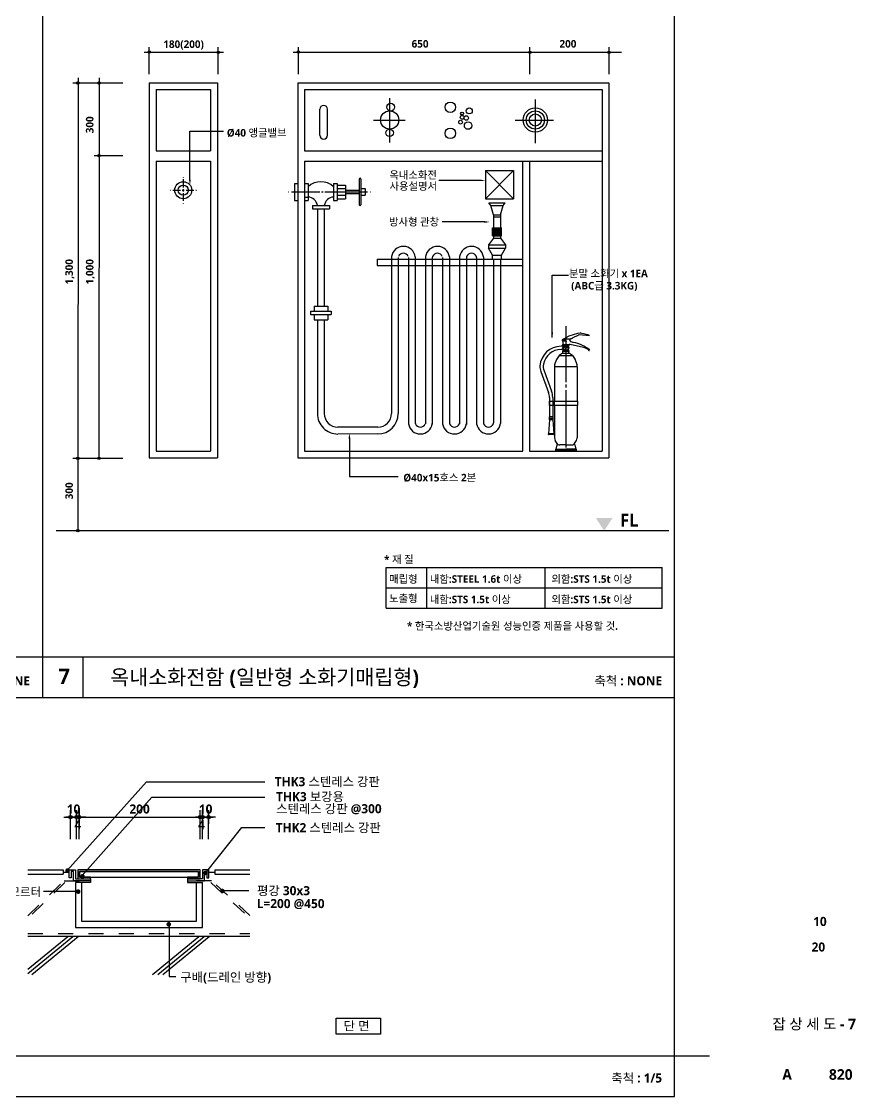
# Model space of a CAD drawing. Header units: millimetres. Extents: x 200 to 163856, y 0 to 163394.
# Drawn here: x 55539 to 58292, y 200 to 3748 of the extents above; entities that cross this region are included whole.
import ezdxf
from ezdxf.enums import TextEntityAlignment as Align

# ---------------------------------------------------------------- set-up
doc = ezdxf.new("R2010")
doc.units = ezdxf.units.MM
doc.header["$LTSCALE"] = 10
doc.linetypes.add('HIDDEN', pattern=[2, 1, -1])
doc.layers.get('DEFPOINTS').update_dxf_attribs({"color": 181})
for name, color, linetype in [('2', 2, 'Continuous'), ('4', 4, 'Continuous'), ('A-ANNO-GRA1', 7, 'Continuous'), ('A-ANNO-TEXT', 3, 'Continuous'), ('A-ANNO-TEXT1', 7, 'Continuous'), ('A-ANNO-TITL', 7, 'Continuous'), ('A-DIM1', 7, 'Continuous'), ('A-ST-AXIS-DIM', 7, 'Continuous'), ('COL', 2, 'Continuous'), ('DIM', 4, 'Continuous'), ('DIML', 4, 'Continuous'), ('FINISH', 6, 'Continuous'), ('FINL', 5, 'Continuous'), ('FIRE', 2, 'Continuous'), ('HAT', 5, 'Continuous'), ('HIDL', 1, 'HIDDEN'), ('LEADER', 7, 'Continuous'), ('M-DET', 7, 'Continuous'), ('MASONRY', 3, 'Continuous'), ('MISC', 6, 'Continuous'), ('SP', 4, 'Continuous'), ('SYM', 4, 'Continuous'), ('TAG', 2, 'Continuous')]:
    doc.layers.add(name, color=color, linetype=linetype)
doc.styles.add('2020음성 1차', font='')
doc.styles.add('SH_진천_나눔', font='')
doc.styles.add('맑은고딕', font='')
doc.styles.get('2020음성 1차').set_extended_font_data('NanumGothic', bold=True)
doc.styles.get('SH_진천_나눔').set_extended_font_data('NanumGothic', bold=True)
doc.styles.get('맑은고딕').set_extended_font_data('Malgun Gothic')
doc.dimstyles.new('NDIM10', dxfattribs={"dimscale": 10, "dimtxt": 3, "dimasz": 0.75, "dimexe": 2, "dimexo": 2, "dimgap": 1, "dimtad": 1, "dimdec": 1, "dimdsep": 46, "dimtxsty": '2020음성 1차', "dimblk": 'Z_DOT', "dimcen": 3, "dimdle": 3, "dimclrd": 256, "dimclre": 256, "dimclrt": 3, "dimadec": 0, "dimazin": 0, "dimtfac": 1, "dimtdec": 1, "dimtix": 1, "dimtmove": 2, "dimatfit": 3, "dimfxl": 1, "dimtolj": 1, "dimtzin": 0, "dimlwd": -1, "dimlwe": -1, "dimarcsym": 0})

# ---------------------------------------------------------------- blocks, each defined once
blk = doc.blocks.new('Z_DOT')
at = {"layer": 'DIM', "color": 0}
for p, q in [((-3, 0), (3, 0)), ((0, -3), (0, 3))]:
    blk.add_line(p, q, dxfattribs=at)
for radius in [0.75, 0.375]:
    blk.add_circle((0, 0), radius, dxfattribs=at)
blk = doc.blocks.new('*D8545')
at = {"layer": 'A-ST-AXIS-DIM'}
for p, q in [((55728.7, 1049.5), (55728.7, 1142.2)), ((56128.7, 1049.5), (56128.7, 1142.2)), ((55736.2, 1122.2), (56121.2, 1122.2))]:
    blk.add_line(p, q, dxfattribs=at)
at = {"layer": 'DEFPOINTS', "color": 0}
for p in [(56128.7, 1122.2), (55728.7, 1029.5), (56128.7, 1029.5)]:
    blk.add_point(p, dxfattribs=at)
at = {"layer": 'A-ST-AXIS-DIM', "linetype": 'ByBlock', "xscale": 7.5, "yscale": 7.5, "zscale": 7.5, "rotation": 180}
blk.add_blockref('Z_DOT', (55728.7, 1122.2), dxfattribs=at)
at = {"layer": 'A-ST-AXIS-DIM', "linetype": 'ByBlock', "xscale": 7.5, "yscale": 7.5, "zscale": 7.5}
blk.add_blockref('Z_DOT', (56128.7, 1122.2), dxfattribs=at)
at = {"layer": 'A-ST-AXIS-DIM', "color": 3, "insert": (55928.7, 1148.7), "char_height": 30, "attachment_point": 5, "style": '2020음성 1차'}
blk.add_mtext('\\A1;200', dxfattribs=at)
blk = doc.blocks.new('*D8546')
at = {"layer": 'A-ST-AXIS-DIM'}
for p, q in [((55720.7, 1049.5), (55720.7, 1142.2)), ((55728.7, 1049.5), (55728.7, 1142.2)), ((55713.2, 1122.2), (55705.7, 1122.2)), ((55720.7, 1122.2), (55728.7, 1122.2)), ((55736.2, 1122.2), (55743.7, 1122.2))]:
    blk.add_line(p, q, dxfattribs=at)
at = {"layer": 'DEFPOINTS', "color": 0}
for p in [(55728.7, 1122.2), (55720.7, 1029.5), (55728.7, 1029.5)]:
    blk.add_point(p, dxfattribs=at)
at = {"layer": 'A-ST-AXIS-DIM', "linetype": 'ByBlock', "xscale": 7.5, "yscale": 7.5, "zscale": 7.5}
blk.add_blockref('Z_DOT', (55720.7, 1122.2), dxfattribs=at)
at = {"layer": 'A-ST-AXIS-DIM', "linetype": 'ByBlock', "xscale": 7.5, "yscale": 7.5, "zscale": 7.5, "rotation": 180}
blk.add_blockref('Z_DOT', (55728.7, 1122.2), dxfattribs=at)
at = {"layer": 'A-ST-AXIS-DIM', "color": 3, "insert": (55724.7, 1096.9), "char_height": 30, "attachment_point": 5, "style": '2020음성 1차'}
blk.add_mtext('\\A1;4', dxfattribs=at)
blk = doc.blocks.new('*D8547')
at = {"layer": 'A-ST-AXIS-DIM'}
for p, q in [((55700.7, 1049.5), (55700.7, 1142.2)), ((55720.7, 1049.5), (55720.7, 1142.2)), ((55693.2, 1122.2), (55685.7, 1122.2)), ((55700.7, 1122.2), (55720.7, 1122.2)), ((55728.2, 1122.2), (55735.7, 1122.2))]:
    blk.add_line(p, q, dxfattribs=at)
at = {"layer": 'DEFPOINTS', "color": 0}
for p in [(55720.7, 1122.2), (55700.7, 1029.5), (55720.7, 1029.5)]:
    blk.add_point(p, dxfattribs=at)
at = {"layer": 'A-ST-AXIS-DIM', "linetype": 'ByBlock', "xscale": 7.5, "yscale": 7.5, "zscale": 7.5}
blk.add_blockref('Z_DOT', (55700.7, 1122.2), dxfattribs=at)
at = {"layer": 'A-ST-AXIS-DIM', "linetype": 'ByBlock', "xscale": 7.5, "yscale": 7.5, "zscale": 7.5, "rotation": 180}
blk.add_blockref('Z_DOT', (55720.7, 1122.2), dxfattribs=at)
at = {"layer": 'A-ST-AXIS-DIM', "color": 3, "insert": (55710.7, 1148.6), "char_height": 30, "attachment_point": 5, "style": '2020음성 1차'}
blk.add_mtext('\\A1;10', dxfattribs=at)
blk = doc.blocks.new('*D8548')
at = {"layer": 'A-ST-AXIS-DIM'}
for p, q in [((56128.7, 1049.5), (56128.7, 1142.2)), ((56136.7, 1049.5), (56136.7, 1142.2)), ((56121.2, 1122.2), (56113.7, 1122.2)), ((56136.7, 1122.2), (56128.7, 1122.2)), ((56144.2, 1122.2), (56151.7, 1122.2))]:
    blk.add_line(p, q, dxfattribs=at)
at = {"layer": 'DEFPOINTS', "color": 0}
for p in [(56128.7, 1122.2), (56128.7, 1029.5), (56136.7, 1029.5)]:
    blk.add_point(p, dxfattribs=at)
at = {"layer": 'A-ST-AXIS-DIM', "linetype": 'ByBlock', "xscale": 7.5, "yscale": 7.5, "zscale": 7.5}
for p, rotation in [((56128.7, 1122.2), 8.337633264175721e-10), ((56136.7, 1122.2), 180.0000000008338)]:
    blk.add_blockref('Z_DOT', p, dxfattribs=dict(at, rotation=rotation))
at = {"layer": 'A-ST-AXIS-DIM', "color": 3, "insert": (56132.7, 1096.9), "char_height": 30, "attachment_point": 5, "style": '2020음성 1차'}
blk.add_mtext('\\A1;4', dxfattribs=at)
blk = doc.blocks.new('*D8549')
at = {"layer": 'A-ST-AXIS-DIM'}
for p, q in [((56136.7, 1049.5), (56136.7, 1142.2)), ((56156.7, 1049.5), (56156.7, 1142.2)), ((56129.2, 1122.2), (56121.7, 1122.2)), ((56156.7, 1122.2), (56136.7, 1122.2)), ((56164.2, 1122.2), (56171.7, 1122.2))]:
    blk.add_line(p, q, dxfattribs=at)
at = {"layer": 'DEFPOINTS', "color": 0}
for p in [(56136.7, 1122.2), (56136.7, 1029.5), (56156.7, 1029.5)]:
    blk.add_point(p, dxfattribs=at)
at = {"layer": 'A-ST-AXIS-DIM', "linetype": 'ByBlock', "xscale": 7.5, "yscale": 7.5, "zscale": 7.5}
for p, rotation in [((56136.7, 1122.2), 8.337633264175721e-10), ((56156.7, 1122.2), 180.0000000008338)]:
    blk.add_blockref('Z_DOT', p, dxfattribs=dict(at, rotation=rotation))
at = {"layer": 'A-ST-AXIS-DIM', "color": 3, "insert": (56146.7, 1148.6), "char_height": 30, "attachment_point": 5, "style": '2020음성 1차'}
blk.add_mtext('\\A1;10', dxfattribs=at)

msp = doc.modelspace()

# ---------------------------------------------------------------- linework, layer by layer
at = {"layer": '2', "color": 1, "linetype": 'Continuous'}
for p, q in [((57332.13154, 2671.56252), (57328.79367, 2672.43666)), ((57339.42914, 2671.56252), (57342.76702, 2672.43666))]:
    msp.add_line(p, q, dxfattribs=at)
for radius in [7.22229, 3.77185]:
    msp.add_arc((57335.78034, 2670.60695), radius, 14.67537322, 165.32462678, dxfattribs=at)
at = {"layer": '4', "color": 1, "linetype": 'Continuous'}
for p, q in [((57335.78034, 2741.79018), (57335.78034, 2558.01607)), ((57326.89057, 2675.96132), (57319.96357, 2675.96132)), ((57326.89057, 2665.25258), (57319.96357, 2665.25258)), ((57324.9536, 2681.53251), (57346.60708, 2681.53251)), ((57324.9536, 2681.53251), (57324.9536, 2679.99759)), ((57324.9536, 2679.99759), (57333.76714, 2679.99759)), ((57333.76714, 2661.21631), (57325.19793, 2661.21631)), ((57326.89057, 2675.96132), (57326.89057, 2679.99759)), ((57326.89057, 2661.21631), (57326.89057, 2665.25258)), ((57337.79354, 2679.99759), (57346.60708, 2679.99759)), ((57346.3627, 2661.21631), (57337.79354, 2661.21631)), ((57344.67012, 2674.24136), (57344.67012, 2679.99759)), ((57344.67012, 2661.21631), (57344.67012, 2666.97254)), ((57346.60708, 2681.53251), (57346.60708, 2679.99759)), ((57314.04902, 2645.13618), (57305.45291, 2632.19365)), ((57314.04902, 2645.13618), (57357.51166, 2645.13618)), ((57346.3627, 2659.18857), (57325.93677, 2659.18857)), ((57325.93677, 2652.24264), (57325.93677, 2659.18857)), ((57344.13098, 2652.31217), (57327.4297, 2652.31217)), ((57345.62391, 2652.24264), (57345.62391, 2659.18857)), ((57357.51166, 2645.13618), (57366.10778, 2632.19365)), ((57253.06939, 2593.21542), (57278.69844, 2523.89064)), ((57264.00765, 2594.51072), (57288.74275, 2527.60397)), ((57373.26093, 2608.49465), (57298.29975, 2608.49465)), ((57298.29975, 2608.49465), (57298.29975, 2494.56644)), ((57373.26093, 2608.49465), (57373.26093, 2494.56644)), ((57335.78034, 2550.11375), (57335.78034, 2539.40501)), ((57335.78034, 2531.24422), (57335.78034, 2342.14728)), ((57280.54502, 2494.56644), (57280.54502, 2481.18051)), ((57280.54502, 2494.56644), (57374.48103, 2494.56644)), ((57281.38204, 2494.56644), (57281.38204, 2481.18051)), ((57281.68835, 2507.18063), (57281.68835, 2494.56644)), ((57292.39709, 2507.18063), (57292.39709, 2494.56644)), ((57292.76859, 2494.56644), (57292.76859, 2481.18051)), ((57297.27954, 2494.56644), (57297.27954, 2481.18051)), ((57374.48103, 2494.56644), (57374.48103, 2481.18051)), ((57280.54502, 2481.18051), (57374.48103, 2481.18051)), ((57281.68835, 2481.18051), (57281.68835, 2442.89611)), ((57292.39709, 2481.18051), (57292.39709, 2442.89611)), ((57298.29975, 2481.18051), (57298.29975, 2373.60552)), ((57373.26093, 2481.18051), (57373.26093, 2373.60552)), ((57281.35171, 2433.36506), (57278.06242, 2386.7354)), ((57280.73714, 2437.60192), (57280.73714, 2433.9005)), ((57281.27258, 2442.37422), (57281.27258, 2438.13736)), ((57292.81286, 2438.13736), (57281.27258, 2438.13736)), ((57292.81286, 2433.36506), (57281.27258, 2433.36506)), ((57292.27743, 2442.90965), (57281.80802, 2442.90965)), ((57292.73373, 2433.36506), (57296.02302, 2386.7354)), ((57292.81286, 2442.37422), (57292.81286, 2438.13736)), ((57293.3483, 2437.60192), (57293.3483, 2433.9005)), ((57296.02302, 2386.7354), (57278.06242, 2386.7354)), ((57296.02302, 2384.59365), (57278.06242, 2384.59365)), ((57309.32097, 2352.16331), (57300.98218, 2364.7184)), ((57306.33131, 2350.68814), (57303.06171, 2336.53713)), ((57335.78034, 2350.68814), (57316.04521, 2350.68814)), ((57335.78034, 2350.68814), (57355.51548, 2350.68814)), ((57362.23971, 2352.16331), (57370.5785, 2364.7184)), ((57365.22938, 2350.68814), (57368.49897, 2336.53713)), ((57301.55473, 2336.53713), (57335.78034, 2336.53713)), ((57301.55473, 2336.53713), (57301.55473, 2332.33674)), ((57301.55473, 2332.33674), (57335.78034, 2332.33674)), ((57370.00596, 2336.53713), (57335.78034, 2336.53713)), ((57370.00596, 2332.33674), (57335.78034, 2332.33674)), ((57370.00596, 2336.53713), (57370.00596, 2332.33674))]:
    msp.add_line(p, q, dxfattribs=at)
for centre, radius, start, end in [((57319.96357, 2606.35451), 69.60681, 90, 176.32872793), ((57319.96357, 2606.35451), 58.89807, 90, 169.20135581), ((57325.67539, 2660.32484), 1.10701, 147.51729159, 165.22699421), ((57325.38227, 2660.51146), 0.75953, 123.04876365, 147.51729159), ((57325.19798, 2660.7947), 0.42161, 90, 123.04876365), ((57346.3627, 2660.7947), 0.42161, 56.95123635, 90), ((57346.17842, 2660.51146), 0.75953, 32.48270841, 56.95123635), ((57345.8853, 2660.32484), 1.10701, 14.77300579, 32.48270841), ((57341.13471, 2608.49465), 42.83496, 146.40884166, 180), ((57327.4297, 2636.24906), 16.06311, 90, 146.40884166), ((57326.13954, 2660.20244), 1.58703, 165.22699421, 180), ((57326.13954, 2660.20244), 1.58703, 180, 194.77300579), ((57325.67539, 2660.08004), 1.10701, 194.77300579, 212.48270841), ((57325.38227, 2659.89343), 0.75953, 212.48270841, 236.95123635), ((57325.19798, 2659.61019), 0.42161, 236.95123635, 270), ((57344.13098, 2636.24906), 16.06311, 33.59115834, 90), ((57346.3627, 2659.61019), 0.42161, 270, 303.04876365), ((57346.17842, 2659.89343), 0.75953, 303.04876365, 327.51729159), ((57345.8853, 2660.08004), 1.10701, 327.51729159, 345.22699421), ((57345.42115, 2660.20244), 1.58703, 0, 14.77300579), ((57345.42115, 2660.20244), 1.58703, 345.22699421, 0), ((57330.42597, 2608.49465), 42.83496, 0, 33.59115834), ((57293.24665, 2608.06876), 42.83496, 176.32872793, 200.28911276), ((57304.18491, 2609.36406), 42.83496, 169.20135581, 200.28911276), ((57233.49902, 2507.18063), 48.18933, 0, 20.28911276), ((57233.49902, 2507.18063), 58.89807, 0, 20.28911276), ((57281.27258, 2437.60192), 0.53544, 90, 180), ((57281.27258, 2433.9005), 0.53544, 180, 270), ((57281.80802, 2442.37422), 0.53544, 90, 180), ((57292.27743, 2442.37422), 0.53544, 0, 90), ((57292.81286, 2437.60192), 0.53544, 0, 90), ((57292.81286, 2433.9005), 0.53544, 270, 0), ((57278.06242, 2385.66453), 1.07087, 90, 270), ((57296.02302, 2385.66453), 1.07087, 270, 90), ((57314.36286, 2373.60552), 16.06311, 180, 213.59115834), ((57308.16162, 2350.68814), 1.83031, 63.85872684, 180), ((57316.04521, 2366.75126), 16.06311, 243.85872684, 270), ((57355.51548, 2366.75126), 16.06311, 270, 296.14127316), ((57363.39907, 2350.68814), 1.83031, 0, 116.14127316), ((57357.19782, 2373.60552), 16.06311, 326.40884166, 0)]:
    msp.add_arc(centre, radius, start, end, dxfattribs=at)
at = {"layer": 'A-ANNO-GRA1'}
for p, q in [((55608.54012, 5740), (55608.54012, 1516.77473)), ((50600, 1650.70305), (57694.9654, 1650.70305)), ((55742.49868, 1516.77473), (55742.49868, 1650.70305)), ((50600, 1516.77473), (57694.9654, 1516.77473)), ((50600, 333.92833), (57810, 333.92833))]:
    msp.add_line(p, q, dxfattribs=at)
at = {"layer": 'A-ANNO-TEXT1'}
for p, q in [((57070.22659, 3256.2767), (57070.22659, 3163.08108)), ((57163.42221, 3256.2767), (57070.22659, 3163.08108)), ((57070.22659, 3256.2767), (57163.42221, 3163.08108)), ((57070.22659, 3256.2767), (57163.42221, 3256.2767)), ((57163.42221, 3256.2767), (57163.42221, 3163.08108)), ((57070.22659, 3163.08108), (57163.42221, 3163.08108))]:
    msp.add_line(p, q, dxfattribs=at)
at = {"layer": 'A-ANNO-TEXT1', "linetype": 'Continuous'}
for p, q in [((57325.29706, 2694.16604), (57325.29706, 2697.14583)), ((57327.95508, 2700.14277), (57346.36239, 2700.14277)), ((57329.05249, 2700.14277), (57346.36303, 2710.10549)), ((57346.36303, 2710.10549), (57375.14472, 2718.77068)), ((57348.8054, 2696.35022), (57350.25405, 2699.25781)), ((57348.8054, 2695.58079), (57348.8054, 2698.56058)), ((57350.25405, 2699.25781), (57352.46757, 2701.14461)), ((57352.46757, 2701.14461), (57354.59911, 2702.05757)), ((57354.59911, 2702.05757), (57358.20633, 2703.45745)), ((57358.20633, 2703.45745), (57378.75177, 2713.37197)), ((57375.14472, 2718.77068), (57383.62964, 2720.68782)), ((57414.15831, 2710.5085), (57379.80226, 2713.56362)), ((57384.53458, 2720.68322), (57412.92097, 2713.96512)), ((57325.29706, 2694.16604), (57326.81685, 2681.53251)), ((57333.2627, 2667.82363), (57331.51687, 2665.40145)), ((57332.03166, 2665.40302), (57331.51687, 2665.40145)), ((57332.03166, 2665.40302), (57332.15062, 2664.86139)), ((57333.89479, 2667.28127), (57332.15062, 2664.86139)), ((57333.77533, 2667.82518), (57333.2627, 2667.82363)), ((57339.1513, 2675.28383), (57333.77533, 2667.82518)), ((57333.77533, 2667.82518), (57333.89479, 2667.28127)), ((57347.75095, 2681.98064), (57346.60708, 2681.53251)), ((57349.88249, 2681.67632), (57347.75095, 2681.98064)), ((57348.8054, 2695.58079), (57349.84888, 2693.25271)), ((57394.64481, 2671.57284), (57349.88249, 2681.67632)), ((57352.4983, 2691.67849), (57355.12648, 2690.51797)), ((57355.12648, 2690.51797), (57357.67527, 2689.597)), ((57357.67527, 2689.597), (57359.63838, 2689.16263)), ((57359.63838, 2689.16263), (57366.68885, 2688.24967)), ((57366.68885, 2688.24967), (57373.82131, 2686.4846)), ((57373.82131, 2686.4846), (57382.6754, 2682.77188)), ((57382.6754, 2682.77188), (57389.97182, 2679.60693)), ((57389.97182, 2679.60693), (57397.67815, 2675.89421)), ((57398.66194, 2670.29469), (57394.64481, 2671.57284)), ((57397.67815, 2675.89421), (57404.07277, 2672.36408)), ((57403.007, 2668.71222), (57398.66194, 2670.29469)), ((57406.77818, 2666.33851), (57403.007, 2668.71222)), ((57404.07277, 2672.36408), (57408.90972, 2669.50346)), ((57409.07369, 2664.87777), (57406.77818, 2666.33851)), ((57408.90972, 2669.50346), (57412.59892, 2666.46024)), ((57411.28721, 2663.59962), (57409.07369, 2664.87777)), ((57412.10703, 2662.32147), (57411.28721, 2663.59962)), ((57412.92685, 2661.22591), (57412.10703, 2662.32147)), ((57412.59892, 2666.46024), (57414.15659, 2664.39085)), ((57413.66469, 2661.34764), (57412.92685, 2661.22591)), ((57325.19798, 2659.18857), (57325.93677, 2659.18857)), ((57294.43739, 2489.10929), (57293.72389, 2487.87348)), ((57293.72389, 2487.87348), (57294.43739, 2486.63766)), ((57294.13067, 2487.98808), (57295.03714, 2487.98808)), ((57294.13067, 2487.75887), (57295.03714, 2487.75887)), ((57295.86439, 2489.10929), (57294.43739, 2489.10929)), ((57294.43739, 2486.63766), (57295.86439, 2486.63766)), ((57295.03714, 2488.53959), (57295.03714, 2487.98808)), ((57295.03714, 2488.53959), (57295.26463, 2488.53959)), ((57295.03714, 2487.20736), (57295.03714, 2487.75887)), ((57295.03714, 2487.20736), (57295.26463, 2487.20736)), ((57295.26463, 2488.53959), (57295.26463, 2487.98808)), ((57295.26463, 2487.98808), (57296.17111, 2487.98808)), ((57295.26463, 2487.20736), (57295.26463, 2487.75887)), ((57295.26463, 2487.75887), (57296.17111, 2487.75887)), ((57296.57788, 2487.87348), (57295.86439, 2489.10929)), ((57295.86439, 2486.63766), (57296.57788, 2487.87348))]:
    msp.add_line(p, q, dxfattribs=at)
for centre, radius in [((57329.60375, 2695.58989), 2.33291), ((57335.78034, 2670.60695), 9.60401), ((57335.78034, 2670.60695), 8.53314), ((57335.78034, 2691.07451), 0.82993), ((57335.78034, 2670.60695), 0.37807), ((57295.15089, 2487.87348), 1.02664)]:
    msp.add_circle(centre, radius, dxfattribs=at)
for centre, radius, start, end in [((57327.95508, 2697.46558), 2.67719, 90, 186.85960894), ((57346.36239, 2697.46558), 2.67719, 24.14264235, 90), ((57379.62441, 2711.56363), 2.00789, 84.91832172, 115.76035064), ((57384.07216, 2718.7293), 2.00789, 76.68501696, 102.73201584), ((57326.89057, 2675.59015), 0.37117, 27.91637875, 90), ((57326.89057, 2665.62375), 0.37117, 270, 332.08362125), ((57322.44606, 2673.23528), 5.40098, 22.89430547, 27.91637875), ((57322.44606, 2667.97862), 5.40098, 332.08362125, 337.10569453), ((57352.2919, 2694.3477), 2.67719, 204.14264235, 274.42172495)]:
    msp.add_arc(centre, radius, start, end, dxfattribs=at)
msp.add_solid([(57338.45904, 2673.55991), (57337.73474, 2674.08197), (57339.66306, 2675.99385)], dxfattribs=at)
at = {"layer": 'A-DIM1'}
for p, q in [((55960.81777, 3573.55256), (55960.81777, 3663.05135)), ((56188.51585, 3573.55256), (56188.51585, 3663.05135)), ((56452.7604, 3573.55256), (56452.7604, 3663.05135)), ((57217.30048, 3573.55256), (57217.30048, 3663.05135)), ((57478.70092, 3573.55256), (57478.70092, 3663.05135)), ((55943.93855, 3646.17213), (56205.39507, 3646.17213)), ((56435.88118, 3646.17213), (57519.31904, 3646.17213)), ((55725.41371, 3562.05942), (55724.75291, 2067.24304)), ((55795.25063, 3561.99961), (55794.69546, 2306.11385)), ((55872.95624, 3544.40216), (55707.97183, 3544.40216)), ((55873.51888, 3305.01049), (55778.37142, 3305.01049)), ((55872.95624, 2306.11385), (55707.97183, 2306.11385)), ((55872.95624, 2067.24304), (55708.53449, 2067.24304))]:
    msp.add_line(p, q, dxfattribs=at)
for centre, radius in [((55960.81777, 3646.73477), 3.93848), ((55960.81777, 3646.73477), 3.37584), ((55960.81777, 3646.73477), 2.8132), ((55960.81777, 3646.73477), 2.25056), ((55960.81777, 3646.73477), 1.68792), ((55960.81777, 3646.73477), 1.12528), ((55960.81777, 3646.73477), 0.56264), ((56188.51585, 3646.17213), 3.93848), ((56188.51585, 3646.17213), 3.37584), ((56188.51585, 3646.17213), 2.8132), ((56188.51585, 3646.17213), 2.25056), ((56188.51585, 3646.17213), 1.68792), ((56188.51585, 3646.17213), 1.12528), ((56188.51585, 3646.17213), 0.56264), ((56452.7604, 3646.73477), 3.93848), ((56452.7604, 3646.73477), 3.37584), ((56452.7604, 3646.73477), 2.8132), ((56452.7604, 3646.73477), 2.25056), ((56452.7604, 3646.73477), 1.68792), ((56452.7604, 3646.73477), 1.12528), ((56452.7604, 3646.73477), 0.56264), ((57217.30048, 3646.17213), 3.93848), ((57217.30048, 3646.17213), 3.37584), ((57217.30048, 3646.17213), 2.8132), ((57217.30048, 3646.17213), 2.25056), ((57217.30048, 3646.17213), 1.68792), ((57217.30048, 3646.17213), 1.12528), ((57217.30048, 3646.17213), 0.56264), ((57478.70092, 3646.17213), 3.93848), ((57478.70092, 3646.17213), 3.37584), ((57478.70092, 3646.17213), 2.8132), ((57478.70092, 3646.17213), 2.25056), ((57478.70092, 3646.17213), 1.68792), ((57478.70092, 3646.17213), 1.12528), ((57478.70092, 3646.17213), 0.56264), ((55724.85105, 3544.40216), 3.93848), ((55794.68799, 3544.40216), 3.93848), ((55724.85105, 3544.40216), 3.37584), ((55724.85105, 3544.40216), 2.8132), ((55724.85105, 3544.40216), 2.25056), ((55724.85105, 3544.40216), 1.68792), ((55724.85105, 3544.40216), 1.12528), ((55724.85105, 3544.40216), 0.56264), ((55794.68799, 3544.40216), 3.37584), ((55794.68799, 3544.40216), 2.8132), ((55794.68799, 3544.40216), 2.25056), ((55794.68799, 3544.40216), 1.68792), ((55794.68799, 3544.40216), 1.12528), ((55794.68799, 3544.40216), 0.56264), ((55794.68799, 3305.01049), 3.93848), ((55794.68799, 3305.01049), 3.37584), ((55794.68799, 3305.01049), 2.8132), ((55794.68799, 3305.01049), 2.25056), ((55794.68799, 3305.01049), 1.68792), ((55794.68799, 3305.01049), 1.12528), ((55794.68799, 3305.01049), 0.56264), ((55724.85105, 2306.11385), 3.93848), ((55724.85105, 2306.11385), 3.37584), ((55724.85105, 2306.11385), 2.8132), ((55724.85105, 2306.11385), 2.25056), ((55724.85105, 2306.11385), 1.68792), ((55724.85105, 2306.11385), 1.12528), ((55724.85105, 2306.11385), 0.56264), ((55794.68799, 2306.59282), 3.93848), ((55794.68799, 2306.11385), 3.93848), ((55794.68799, 2306.59282), 3.37584), ((55794.68799, 2306.11385), 3.37584), ((55794.68799, 2306.59282), 2.8132), ((55794.68799, 2306.11385), 2.8132), ((55794.68799, 2306.59282), 2.25056), ((55794.68799, 2306.11385), 2.25056), ((55794.68799, 2306.59282), 1.68792), ((55794.68799, 2306.11385), 1.68792), ((55794.68799, 2306.59282), 1.12528), ((55794.68799, 2306.11385), 1.12528), ((55794.68799, 2306.59282), 0.56264), ((55794.68799, 2306.11385), 0.56264), ((55724.85106, 2067.24304), 3.93848), ((55724.85106, 2067.24304), 3.37584), ((55724.85106, 2067.24304), 2.8132), ((55724.85106, 2067.24304), 2.25056), ((55724.85106, 2067.24304), 1.68792), ((55724.85106, 2067.24304), 1.12528), ((55724.85106, 2067.24304), 0.56264)]:
    msp.add_circle(centre, radius, dxfattribs=at)
at = {"layer": 'A-ST-AXIS-DIM'}
msp.add_line((55689.80313, 946.27173), (55951.58085, 1238.04946), dxfattribs=at)
at = {"layer": 'COL', "ltscale": 5}
msp.add_line((56292.98055, 728.2698), (55559.7453, 728.2698), dxfattribs=at)
at = {"layer": 'DEFPOINTS'}
msp.add_lwpolyline([(50600, 200), (57694.9654, 200), (57694.9654, 5740), (50600, 5740)], close=True, dxfattribs=at)
at = {"layer": 'DIML', "color": 2}
msp.add_line((57675.27812, 2067.24304), (55652.8323, 2067.24304), dxfattribs=at)
at = {"layer": 'FINISH', "linetype": 'HIDDEN', "ltscale": 5}
msp.add_line((55559.7453, 738.2698), (56292.98055, 738.2698), dxfattribs=at)
at = {"layer": 'FINL', "ltscale": 5}
msp.add_lwpolyline([(55752.68642, 918.2698), (55752.68642, 918.2962)], dxfattribs=at)
at = {"layer": 'FIRE', "color": 4}
for p, q in [((56754.16938, 3494.95139), (56754.16938, 3348.51402)), ((57235.09037, 3490.64441), (57235.09037, 3346.36053)), ((56523.79981, 3372.20242), (56523.79981, 3458.34205)), ((56548.87605, 3372.20242), (56548.87605, 3458.34205)), ((56700.3258, 3422.68591), (56805.85922, 3422.68591)), ((57168.32432, 3422.68591), (57295.39518, 3422.68591))]:
    msp.add_line(p, q, dxfattribs=at)
for centre, radius in [((56757.39999, 3465.25043), 12.88462), ((56954.46751, 3464.80252), 17.22793), ((56754.16938, 3422.68591), 30.09149), ((56993.28036, 3444.11653), 4.96921), ((57016.88536, 3452.81265), 9.93895), ((57235.09037, 3422.68591), 40.12198), ((57235.09037, 3422.68591), 30.09149), ((57235.09037, 3422.68591), 20.06099), ((56988.31089, 3415.54359), 6.21151), ((56993.28036, 3431.69351), 6.21151), ((57006.94641, 3429.20891), 7.45381), ((57013.15826, 3404.36287), 12.42368), ((56754.16938, 3380.24493), 12.34949), ((56954.46751, 3378.66289), 17.22793)]:
    msp.add_circle(centre, radius, dxfattribs=at)
for centre, start, end in [((56536.33793, 3458.34205), 0, 180), ((56536.33793, 3372.20242), 180, 0)]:
    msp.add_arc(centre, 12.53812, start, end, dxfattribs=at)
at = {"layer": 'HAT', "ltscale": 5}
for p, q in [((55736.68642, 906.2434), (55736.68642, 778.2698)), ((56116.68642, 778.2698), (56116.68642, 906.2434)), ((55559.7453, 606.374), (55708.74489, 728.2698)), ((55559.7453, 620.25753), (55691.77433, 728.2698)), ((55572.81749, 603.18476), (55725.71545, 728.2698)), ((55971.60002, 603.18476), (56124.49799, 728.2698)), ((55988.57059, 603.18476), (56141.46855, 728.2698)), ((56005.54115, 603.18476), (56158.43911, 728.2698))]:
    msp.add_line(p, q, dxfattribs=at)
at = {"layer": 'HAT'}
msp.add_line((55736.68642, 778.2698), (56116.68642, 778.2698), dxfattribs=at)
at = {"layer": 'HIDL', "ltscale": 5}
for points in [[(55559.7453, 796.49195), (55679.28821, 912.2698), (55766.68642, 912.2698), (55766.68642, 906.2434), (55681.81651, 906.2434), (55559.7453, 787.88026)], [(56292.98055, 797.69834), (56166.16579, 912.2698), (56086.68642, 912.2698), (56086.68642, 906.2434), (56163.63749, 906.2434), (56292.98055, 789.07586)]]:
    msp.add_lwpolyline(points, dxfattribs=at)
at = {"layer": 'LEADER', "ltscale": 5}
for p, q in [((55951.58085, 1238.04946), (56342.48972, 1238.04946)), ((55739.62031, 928.94256), (55968.72721, 1188.04946)), ((55968.72721, 1188.04946), (56342.48972, 1188.04946)), ((56150.77442, 942.2698), (56266.55407, 1088.04946)), ((56266.55407, 1088.04946), (56342.48972, 1088.04946)), ((55725.87329, 876.08183), (55611.45164, 876.08183)), ((56204.24896, 879.3781), (56289.82731, 879.3781)), ((56026.07027, 769.26342), (56026.07027, 595.76664)), ((56026.07027, 595.76664), (56048.66971, 595.76664))]:
    msp.add_line(p, q, dxfattribs=at)
at = {"layer": 'LEADER', "ltscale": 5, "const_width": 7.56}
for points in [[(55687.06768, 945.65107, 1), (55694.62768, 945.65107, 1)], [(55736.39891, 926.6044, 1), (55743.95891, 926.6044, 1)], [(56142.69272, 937.80843, 1), (56150.25272, 937.80843, 1)], [(55722.23387, 876.12221, 1), (55729.79387, 876.12221, 1)], [(56198.02454, 878.29811, 1), (56205.58454, 878.29811, 1)], [(56021.22, 768.22, -1), (56028.78, 768.22, -1)]]:
    msp.add_lwpolyline(points, format="xyb", close=True, dxfattribs=at)
at = {"layer": 'M-DET', "color": 4, "linetype": 'Continuous'}
for p, q in [((55960.42025, 3545.49648), (55960.42025, 2307.68715)), ((55960.42025, 3545.49648), (56185.4765, 3545.49648)), ((55982.92588, 3522.99086), (56162.97087, 3522.99086)), ((55982.92588, 3522.99086), (55982.92588, 3320.44024)), ((56162.97087, 3522.99086), (56162.97087, 3320.44024)), ((56185.4765, 3545.49648), (56185.4765, 2307.68715)), ((56451.14171, 3545.49648), (57477.73337, 3545.49648)), ((56451.14171, 3545.49648), (56451.14171, 2307.68715)), ((56473.64734, 3522.99086), (57216.33294, 3522.99086)), ((56473.64734, 3522.99086), (56473.64734, 3320.44024)), ((57216.33294, 3522.99086), (57455.22775, 3522.99086)), ((57455.22775, 3522.99086), (57455.22775, 2330.19277)), ((57477.73337, 3545.49648), (57477.73337, 2307.68715)), ((55982.92588, 3320.44024), (56162.97087, 3320.44024)), ((56473.64734, 3320.44024), (57455.22775, 3320.44024)), ((55982.92588, 3286.6818), (55982.92588, 2330.19277)), ((55982.92588, 3286.6818), (56162.97087, 3286.6818)), ((56162.97087, 3286.6818), (56162.97087, 2330.19277)), ((56473.64734, 3286.6818), (57455.22775, 3286.6818)), ((56473.64734, 3286.6818), (56473.64734, 2330.19277)), ((57193.82731, 2330.19277), (57193.82731, 3286.6818)), ((57216.33294, 3286.6818), (57216.33294, 2330.19277)), ((55960.42025, 2307.68715), (56185.4765, 2307.68715)), ((55982.92588, 2330.19277), (56162.97087, 2330.19277)), ((56451.14171, 2307.68715), (57477.73337, 2307.68715)), ((56473.64734, 2330.19277), (57193.82731, 2330.19277)), ((57216.33294, 2330.19277), (57455.22775, 2330.19277))]:
    msp.add_line(p, q, dxfattribs=at)
at = {"layer": 'M-DET', "color": 1, "linetype": 'Continuous'}
for p, q in [((56094.80251, 3386.15547), (56205.22127, 3386.15547)), ((56094.80251, 3225.45656), (56094.80251, 3386.15547)), ((56072.94837, 3234.58959), (56072.94837, 3233.07145)), ((56072.94837, 3227.25192), (56072.94837, 3200.43149)), ((56072.94837, 3194.35894), (56072.94837, 3187.02128)), ((57057.58683, 3223.30589), (56916.58182, 3223.30589)), ((56030.60635, 3191.0329), (56032.12448, 3191.0329)), ((56037.94398, 3191.0329), (56064.00521, 3191.0329)), ((56069.31867, 3191.0329), (56075.89723, 3191.0329)), ((56072.94837, 3181.7078), (56072.94837, 3155.64644)), ((56082.72882, 3191.0329), (56108.03099, 3191.0329)), ((56114.60956, 3191.0329), (56116.12769, 3191.0329)), ((56072.94837, 3148.30877), (56072.94837, 3146.79064))]:
    msp.add_line(p, q, dxfattribs=at)
at = {"layer": 'M-DET', "color": 2, "linetype": 'Continuous'}
for p, q in [((56713.1762, 2963.31349), (57193.82731, 2963.31349)), ((56713.1762, 2963.31349), (56713.1762, 2942.96846)), ((56713.1762, 2942.96846), (57193.82731, 2942.96846))]:
    msp.add_line(p, q, dxfattribs=at)
at = {"layer": 'M-DET', "color": 4, "linetype": 'Continuous'}
for radius in [28.13203, 16.87922]:
    msp.add_circle((56072.94837, 3191.0329), radius, dxfattribs=at)
at = {"layer": 'M-DET', "color": 1, "linetype": 'Continuous'}
for points in [[(56097.77982, 3225.45656), (56091.82521, 3225.45656), (56094.80251, 3207.59272)], [(57057.58683, 3225.41252), (57057.58683, 3221.19926), (57070.22659, 3223.30589)], [(57294.12104, 2722.37594), (57288.16642, 2722.37594), (57291.14373, 2704.5121)]]:
    msp.add_solid(points, dxfattribs=at)
at = {"layer": 'MASONRY', "ltscale": 5}
for p, q in [((55559.7453, 948.2698), (55676.59842, 948.2698)), ((55559.7453, 933.2698), (55676.59842, 933.2698)), ((55676.59842, 940.7698), (55696.59842, 940.7698)), ((56156.77442, 940.37184), (56176.77442, 940.37184)), ((56176.77442, 948.2698), (56292.98055, 948.2698)), ((56176.77442, 933.2698), (56292.98055, 933.2698)), ((55716.68642, 906.2434), (55716.68642, 758.2698)), ((56136.68642, 758.2698), (56136.68642, 906.2434))]:
    msp.add_line(p, q, dxfattribs=at)
at = {"layer": 'MASONRY'}
for p, q in [((55676.59842, 948.2698), (55676.59842, 933.2698)), ((56176.77442, 948.2698), (56176.77442, 933.2698)), ((55716.68642, 758.2698), (56136.68642, 758.2698))]:
    msp.add_line(p, q, dxfattribs=at)
at = {"layer": 'MISC', "ltscale": 5}
for points in [[(55702.59842, 922.05613), (55696.59842, 922.05613), (55696.59842, 948.2698), (55716.68642, 948.2698), (55716.68642, 918.2698), (55766.68642, 918.2698), (55766.68642, 912.2698), (55710.68642, 912.2698), (55710.68642, 942.2698), (55702.59842, 942.2698)], [(55766.68642, 918.2698), (55766.68642, 924.2698), (55730.68642, 924.2698), (55730.68642, 942.2698), (56122.68642, 942.2698), (56122.68642, 924.2698), (56086.68642, 924.2698), (56086.68642, 918.2698), (56128.68642, 918.2698), (56128.68642, 948.2698), (55724.68642, 948.2698), (55724.68642, 918.2698)], [(56086.68642, 912.2698), (56142.68642, 912.2698), (56142.68642, 942.2698), (56150.77442, 942.2698), (56150.77442, 922.05613), (56156.77442, 922.05613), (56156.77442, 948.2698), (56136.68642, 948.2698), (56136.68642, 918.2698), (56086.68642, 918.2698)]]:
    msp.add_lwpolyline(points, close=True, dxfattribs=at)
msp.add_lwpolyline([(55730.68642, 924.2698), (56122.68642, 924.2698), (56122.68642, 942.2698), (55730.68642, 942.2698), (55730.68642, 924.2698)], dxfattribs=at)
at = {"layer": 'SP', "color": 4, "linetype": 'Continuous'}
for p, q in [((56656.393, 3230.41774), (56656.61806, 3230.41774)), ((56439.8889, 3213.53852), (56439.8889, 3157.27446)), ((56439.8889, 3213.53852), (56451.14171, 3213.53852)), ((56473.64734, 3213.53852), (56484.90015, 3213.53852)), ((56484.90015, 3213.53852), (56484.90015, 3157.27446)), ((56569.29624, 3213.53852), (56580.54905, 3213.53852)), ((56569.29624, 3213.53852), (56569.29624, 3157.27446)), ((56580.54905, 3213.53852), (56580.54905, 3157.27446)), ((56580.54905, 3207.91212), (56608.68108, 3207.91212)), ((56580.54905, 3196.65931), (56608.68108, 3196.65931)), ((56608.68108, 3207.91212), (56608.68108, 3162.90087)), ((56653.69233, 3227.71707), (56653.69233, 3143.09592)), ((56659.31874, 3227.71707), (56659.31874, 3143.09592)), ((56659.31874, 3196.65931), (56672.82211, 3196.65931)), ((56672.82211, 3196.65931), (56672.82211, 3174.15368)), ((56473.64734, 3168.52728), (56484.90015, 3168.52728)), ((56580.54905, 3174.15368), (56608.68108, 3174.15368)), ((56580.54905, 3162.90087), (56608.68108, 3162.90087)), ((56608.68108, 3191.0329), (56653.69233, 3191.0329)), ((56608.68108, 3179.78009), (56653.69233, 3179.78009)), ((56659.31874, 3174.15368), (56672.82211, 3174.15368)), ((56439.8889, 3157.27446), (56451.14171, 3157.27446)), ((56473.64734, 3157.27446), (56484.90015, 3157.27446)), ((56498.96616, 3140.39525), (56555.23022, 3140.39525)), ((56498.96616, 3140.39525), (56498.96616, 3129.14243)), ((56498.96616, 3129.14243), (56555.23022, 3129.14243)), ((56515.84538, 3129.14243), (56515.84538, 2808.43729)), ((56538.35101, 3129.14243), (56538.35101, 2808.43729)), ((56555.23022, 3140.39525), (56555.23022, 3129.14243)), ((56569.29624, 3157.27446), (56580.54905, 3157.27446)), ((56656.393, 3140.39525), (56656.61806, 3140.39525)), ((57081.64698, 3149.60599), (57135.66048, 3149.60599)), ((57088.61934, 3140.7377), (57128.68811, 3140.7377)), ((57097.40092, 3109.22413), (57097.40092, 3033.19229)), ((57097.40092, 3109.22413), (57119.90654, 3109.22413)), ((57097.40092, 3103.63751), (57119.90654, 3103.63751)), ((57119.90654, 3109.22413), (57119.90654, 3033.19229)), ((57093.86945, 3066.84028), (57123.43801, 3066.84028)), ((57098.71774, 3066.84028), (57098.71774, 3040.19387)), ((57102.24921, 3066.84028), (57102.24921, 3040.19387)), ((57105.78068, 3066.84028), (57105.78068, 3040.19387)), ((57109.31214, 3066.84028), (57109.31214, 3040.19387)), ((57112.84361, 3066.84028), (57112.84361, 3040.19387)), ((57116.37507, 3066.84028), (57116.37507, 3040.19387)), ((57097.40092, 3033.19229), (57080.5217, 3010.68667)), ((57093.86945, 3040.19387), (57123.43801, 3040.19387)), ((57097.40092, 3033.19229), (57119.90654, 3033.19229)), ((57119.90654, 3033.19229), (57136.78576, 3010.68667)), ((57080.5217, 3010.68667), (57080.5217, 2999.43386)), ((57080.5217, 3010.68667), (57136.78576, 3010.68667)), ((57080.5217, 2999.43386), (57136.78576, 2999.43386)), ((57136.78576, 3010.68667), (57136.78576, 2999.43386)), ((56760.2299, 2971.79839), (56760.11765, 2453.88659)), ((56782.63253, 2968.85504), (56782.63253, 2453.87313)), ((56816.39096, 2968.87617), (56816.39096, 2420.2153)), ((56838.89659, 2971.10046), (56838.89659, 2421.80075)), ((56872.65435, 2971.79839), (56872.55135, 2419.56808)), ((56895.05697, 2968.85504), (56895.05697, 2417.34379)), ((56928.81541, 2968.87617), (56928.81541, 2420.2153)), ((56951.32103, 2971.10046), (56951.32103, 2421.80075)), ((56985.0788, 2971.79839), (56984.97579, 2419.56808)), ((57007.48142, 2968.85504), (57007.48142, 2417.34379)), ((57041.23986, 2968.85504), (57041.23986, 2420.19417)), ((57063.74548, 2971.07934), (57063.74548, 2421.77962)), ((57093.86945, 2976.92823), (57123.43801, 2976.92823)), ((57093.86945, 2963.31349), (57123.43801, 2963.31349)), ((57097.40092, 2963.31349), (57097.40092, 2739.22316)), ((57119.90654, 2963.31349), (57119.90654, 2739.22316)), ((56504.59257, 2808.43729), (56504.59257, 2791.55807)), ((56504.59257, 2808.43729), (56549.60382, 2808.43729)), ((56549.60382, 2808.43729), (56549.60382, 2791.55807)), ((56493.33976, 2791.55807), (56560.85663, 2791.55807)), ((56493.33976, 2791.55807), (56493.33976, 2780.30526)), ((56493.33976, 2780.30526), (56560.85663, 2780.30526)), ((56504.59257, 2780.30526), (56504.59257, 2763.42604)), ((56549.60382, 2780.30526), (56549.60382, 2763.42604)), ((56560.85663, 2791.55807), (56560.85663, 2780.30526)), ((56504.59257, 2763.42604), (56549.60382, 2763.42604)), ((56515.84538, 2763.42604), (56515.81223, 2453.83505)), ((56538.35101, 2763.42604), (56538.35101, 2453.89503)), ((57097.43442, 2739.22316), (57097.40092, 2423.13751)), ((57119.90654, 2739.22316), (57119.90654, 2420.91322)), ((56715.25679, 2386.47427), (56583.23422, 2386.42897)), ((56715.18508, 2408.96246), (56583.28358, 2408.96246)), ((56742.26277, 1811.61955), (56742.26277, 1946.21408)), ((56742.26277, 1946.21408), (57653.88682, 1946.21408)), ((56876.86745, 1811.61955), (56876.86745, 1946.21408)), ((57267.78669, 1811.61955), (57267.78669, 1946.21408)), ((57653.88682, 1811.61955), (57653.88682, 1946.21408)), ((56742.26277, 1878.91681), (57653.88682, 1878.91681)), ((56742.26277, 1811.61955), (57653.88682, 1811.61955))]:
    msp.add_line(p, q, dxfattribs=at)
at = {"layer": 'SP', "color": 1, "linetype": 'Continuous'}
for p, q in [((56420.14539, 3185.40649), (56421.4105, 3185.40649)), ((56430.26626, 3185.40649), (56523.63127, 3185.40649)), ((56529.70379, 3185.40649), (56534.25819, 3185.40649)), ((56539.82466, 3185.40649), (56681.01078, 3185.40649)), ((56689.36049, 3185.40649), (56691.38467, 3185.40649)), ((57067.15138, 3086.12488), (56927.51131, 3086.12488)), ((56621.37718, 2371.26589), (56621.37718, 2246.06016)), ((56621.37718, 2246.06016), (56782.80503, 2246.06016))]:
    msp.add_line(p, q, dxfattribs=at)
at = {"layer": 'SP', "color": 4}
for p, q in [((57088.61934, 3140.7377), (57081.64698, 3149.60599)), ((57097.40092, 3109.22413), (57088.61934, 3140.7377)), ((57119.90654, 3109.22413), (57128.68811, 3140.7377)), ((57128.68811, 3140.7377), (57135.66048, 3149.60599)), ((57093.86945, 3040.19387), (57093.86945, 3066.84028)), ((57123.43801, 3040.19387), (57123.43801, 3066.84028)), ((57093.86945, 2976.92823), (57080.5217, 2999.43386)), ((57123.43801, 2976.92823), (57136.78576, 2999.43386)), ((57093.86945, 2963.31349), (57093.86945, 2976.92823)), ((57123.43801, 2963.31349), (57123.43801, 2976.92823))]:
    msp.add_line(p, q, dxfattribs=at)
at = {"layer": 'SP', "color": 1, "linetype": 'Continuous'}
msp.add_lwpolyline([(57291.14373, 2704.5121), (57291.14373, 2910.76196), (57344.18872, 2910.76196)], dxfattribs=at)
at = {"layer": 'SP', "color": 4, "linetype": 'Continuous'}
for centre, radius, start, end in [((56656.393, 3227.71707), 2.70067, 90, 180), ((56656.61806, 3227.71707), 2.70067, 0, 90), ((56527.09819, 3157.97776), 61.18717, 46.39718103, 133.60281897), ((56482.62247, 3134.93594), 33.66846, 9.33164676, 86.12097523), ((56571.57391, 3134.93594), 33.66846, 93.87902477, 170.66835324), ((56656.393, 3143.09592), 2.70067, 180, 270), ((56656.61806, 3143.09592), 2.70067, 270, 0), ((56799.51174, 2965.80458), 39.73649, 7.62814967, 171.3244529), ((56799.51174, 2965.45293), 17.58252, 23.35983768, 156.64016232), ((56911.93619, 2965.80458), 39.73649, 7.62814967, 171.3244529), ((56911.93619, 2965.45293), 17.58252, 23.35983768, 156.64016232), ((57024.36064, 2965.80458), 39.73649, 7.62814967, 171.3244529), ((57024.36064, 2965.45293), 17.58252, 23.35983768, 156.64016232), ((56904.05922, 2968.85504), 9.00225, 156.64016232, 180), ((57016.48367, 2968.85504), 9.00225, 156.64016232, 180), ((57032.23761, 2968.85504), 9.00225, 0, 23.35983768), ((56583.21109, 2453.82783), 67.39886, 179.9938647, 270.01965966), ((56543.97741, 2476.9201), 5.62641, 180, 189.12605893), ((56583.28358, 2453.89503), 44.93257, 180, 270), ((56715.18508, 2453.89503), 44.93257, 270, 359.98923336), ((56715.23366, 2453.87313), 67.39886, 270.01965966, 0), ((56855.67281, 2426.20911), 39.73649, 188.6755471, 352.37185033), ((56847.79584, 2423.15864), 9.00225, 188.6755471, 203.35983768), ((56855.67281, 2426.56076), 17.58252, 203.35983768, 336.64016232), ((56968.09725, 2426.20911), 39.73649, 188.6755471, 352.37185033), ((56960.22028, 2423.15864), 9.00225, 188.6755471, 203.35983768), ((56968.09725, 2426.56076), 17.58252, 203.35983768, 336.64016232), ((57080.5217, 2426.18798), 39.73649, 188.6755471, 352.37185033), ((57072.64473, 2423.13751), 9.00225, 188.6755471, 203.35983768), ((57080.5217, 2426.53963), 17.58252, 203.35983768, 336.64016232), ((57088.39867, 2423.13751), 9.00225, 336.64016232, 0)]:
    msp.add_arc(centre, radius, start, end, dxfattribs=at)
at = {"layer": 'SP', "color": 1, "linetype": 'Continuous'}
for points in [[(57067.15138, 3083.14758), (57067.15138, 3089.10219), (57085.01522, 3086.12488)], [(56618.39987, 2371.26589), (56624.35449, 2371.26589), (56621.37718, 2389.12973)]]:
    msp.add_solid(points, dxfattribs=at)
at = {"layer": 'SYM'}
msp.add_lwpolyline([(56577.33773, 459.06062), (56723.46786, 459.06062), (56723.46786, 405.18053), (56577.33773, 405.18053), (56577.33773, 459.06062)], dxfattribs=at)
at = {"layer": 'TAG', "color": 4}
msp.add_solid([(57462.47535, 2067.24304), (57434.9548, 2109.12566), (57489.99591, 2109.12566)], dxfattribs=at)

# ---------------------------------------------------------------- texts
at = {"layer": 'A-ANNO-TEXT', "style": '2020음성 1차'}
msp.add_text('FL', height=42, dxfattribs=at).set_placement((57514.75809, 2081.07107))
at = {"layer": 'A-ANNO-TEXT1', "style": '2020음성 1차'}
for s, height, p in [('180(200)', 25, (56007.04242, 3660.50612)), ('650', 25, (56826.73334, 3661.65275)), ('200', 25, (57314.76079, 3661.65275)), ('Ø40 앵글밸브', 25, (56216.76506, 3368.11681)), ('옥내소화전', 25, (56753.19266, 3228.64948)), ('사용설명서', 25, (56753.66632, 3191.86165)), ('방사형 관창', 25, (56752.1141, 3074.14148)), ('분말 소화기 x 1EA', 25, (57346.07542, 2903.66442)), ('(ABC급 3.3KG)', 25, (57353.50258, 2863.40679)), ('Ø40x15호스 2본', 25, (56799.2879, 2229.86936)), ('* 재 질', 25, (56735.84677, 1960.01682)), ('매립형', 25, (56752.47172, 1895.35192)), ('내함:STEEL 1.6t 이상', 25, (56887.03587, 1895.35192)), ('외함:STS 1.5t 이상', 25, (57288.18186, 1895.35192)), ('노출형', 25, (56752.47172, 1831.3436)), ('내함:STS 1.5t 이상', 25, (56887.03587, 1828.05465)), ('외함:STS 1.5t 이상', 25, (57288.18186, 1828.05465)), ('* 한국소방산업기술원 성능인증 제품을 사용할 것.', 25, (56811.34484, 1740.41124)), ('THK3 스텐레스 강판', 30, (56375.00332, 1224.04016)), ('THK3 보강용', 30, (56379.43417, 1174.49791)), ('스텐레스 강판 @300', 30, (56379.43417, 1134.74921)), ('THK2 스텐레스 강판', 30, (56378.155, 1072.34402)), ('평강 30x3', 30, (56316.26987, 864.43491)), ('L=200 @450', 30, (56315.56273, 821.80013)), ('구배(드레인 방향)', 30, (56062.88371, 578.78601)), ('단 면', 30, (56602.35745, 418.0286))]:
    msp.add_text(s, height=height, dxfattribs=at).set_placement(p)
for s, p in [('300', (55776.44658, 3379)), ('1,300', (55708.44658, 2880)), ('1,000', (55776.44658, 2880)), ('300', (55708.44658, 2171))]:
    msp.add_text(s, height=25, rotation=90, dxfattribs=at).set_placement(p)
msp.add_text('7', height=50, dxfattribs=at).set_placement((55679.78788, 1586.7671), align=Align.MIDDLE_CENTER)
msp.add_text('옥내소화전함 (일반형 소화기매립형)', height=50, dxfattribs=at).set_placement((55831.78423, 1583.73889), align=Align.MIDDLE_LEFT)
at = {"layer": 'A-ANNO-TEXT1', "linetype": 'Continuous', "style": '2020음성 1차'}
for s, p in [('축척 : NONE', (55567.07651, 1571.82951)), ('축척 : NONE', (57653.50178, 1571.82951)), ('축척 : 1/5', (57653.50178, 261.12645))]:
    msp.add_text(s, height=30, dxfattribs=at).set_placement(p, align=Align.MIDDLE_RIGHT)
at = {"layer": 'A-ANNO-TEXT1', "ltscale": 5, "style": '맑은고딕'}
msp.add_text('방수모르터', height=28, dxfattribs=at).set_placement((55428.33048, 861.13863))
at = {"layer": 'A-ANNO-TITL', "style": 'SH_진천_나눔'}
for s, height, p in [('10', 30, (58174.51731, 777.77977)), ('20 ', 30, (58174.51731, 693.33932)), ('잡 상 세 도 - 7', 35, (58155.67511, 439.72596)), ('A', 35, (58066.2525, 272.70944)), ('820', 35, (58243.36116, 272.70944))]:
    msp.add_text(s, height=height, dxfattribs=at).set_placement(p, align=Align.MIDDLE)

# ---------------------------------------------------------------- dimensions: what is measured, and where the dimension line sits
at = {"layer": 'A-ST-AXIS-DIM'}
for base, p1, p2, picture, middle in [((55720.68642, 1122.19105), (55700.68642, 1029.54067), (55720.68642, 1029.54067), '*D8547', (55710.68642, 1148.63991)), ((56128.68642, 1122.19105), (55728.68642, 1029.54067), (56128.68642, 1029.54067), '*D8545', (55928.68642, 1148.68252))]:
    dim = msp.add_linear_dim(base=base, p1=p1, p2=p2, dimstyle='NDIM10', override={"dimlfac": 0.5, "dimtxsty": '2020음성 1차'}, dxfattribs=at)
    dim.commit()
    dim.dimension.update_dxf_attribs({"geometry": picture, "text_midpoint": middle})
dim = msp.add_linear_dim(base=(55728.68642, 1122.19105), p1=(55720.68642, 1029.54067), p2=(55728.68642, 1029.54067), dimstyle='NDIM10', override={"dimlfac": 0.5, "dimtxsty": '2020음성 1차'}, dxfattribs=at)
dim.commit()
dim.dimension.update_dxf_attribs({"geometry": '*D8546', "text_midpoint": (55724.68642, 1096.87008), "dimtype": 160})
dim = msp.add_linear_dim(base=(56128.68642, 1122.19105), p1=(56136.68642, 1029.54067), p2=(56128.68642, 1029.54067), angle=180, dimstyle='NDIM10', override={"dimlfac": 0.5, "dimtxsty": '2020음성 1차'}, dxfattribs=at)
dim.commit()
dim.dimension.update_dxf_attribs({"geometry": '*D8548', "text_midpoint": (56132.68642, 1096.87008), "dimtype": 160})
dim = msp.add_linear_dim(base=(56136.68642, 1122.19105), p1=(56156.68642, 1029.54067), p2=(56136.68642, 1029.54067), angle=180, dimstyle='NDIM10', override={"dimlfac": 0.5, "dimtxsty": '2020음성 1차'}, dxfattribs=at)
dim.commit()
dim.dimension.update_dxf_attribs({"geometry": '*D8549', "text_midpoint": (56146.68642, 1148.63991)})

doc.saveas('drawing.dxf')
